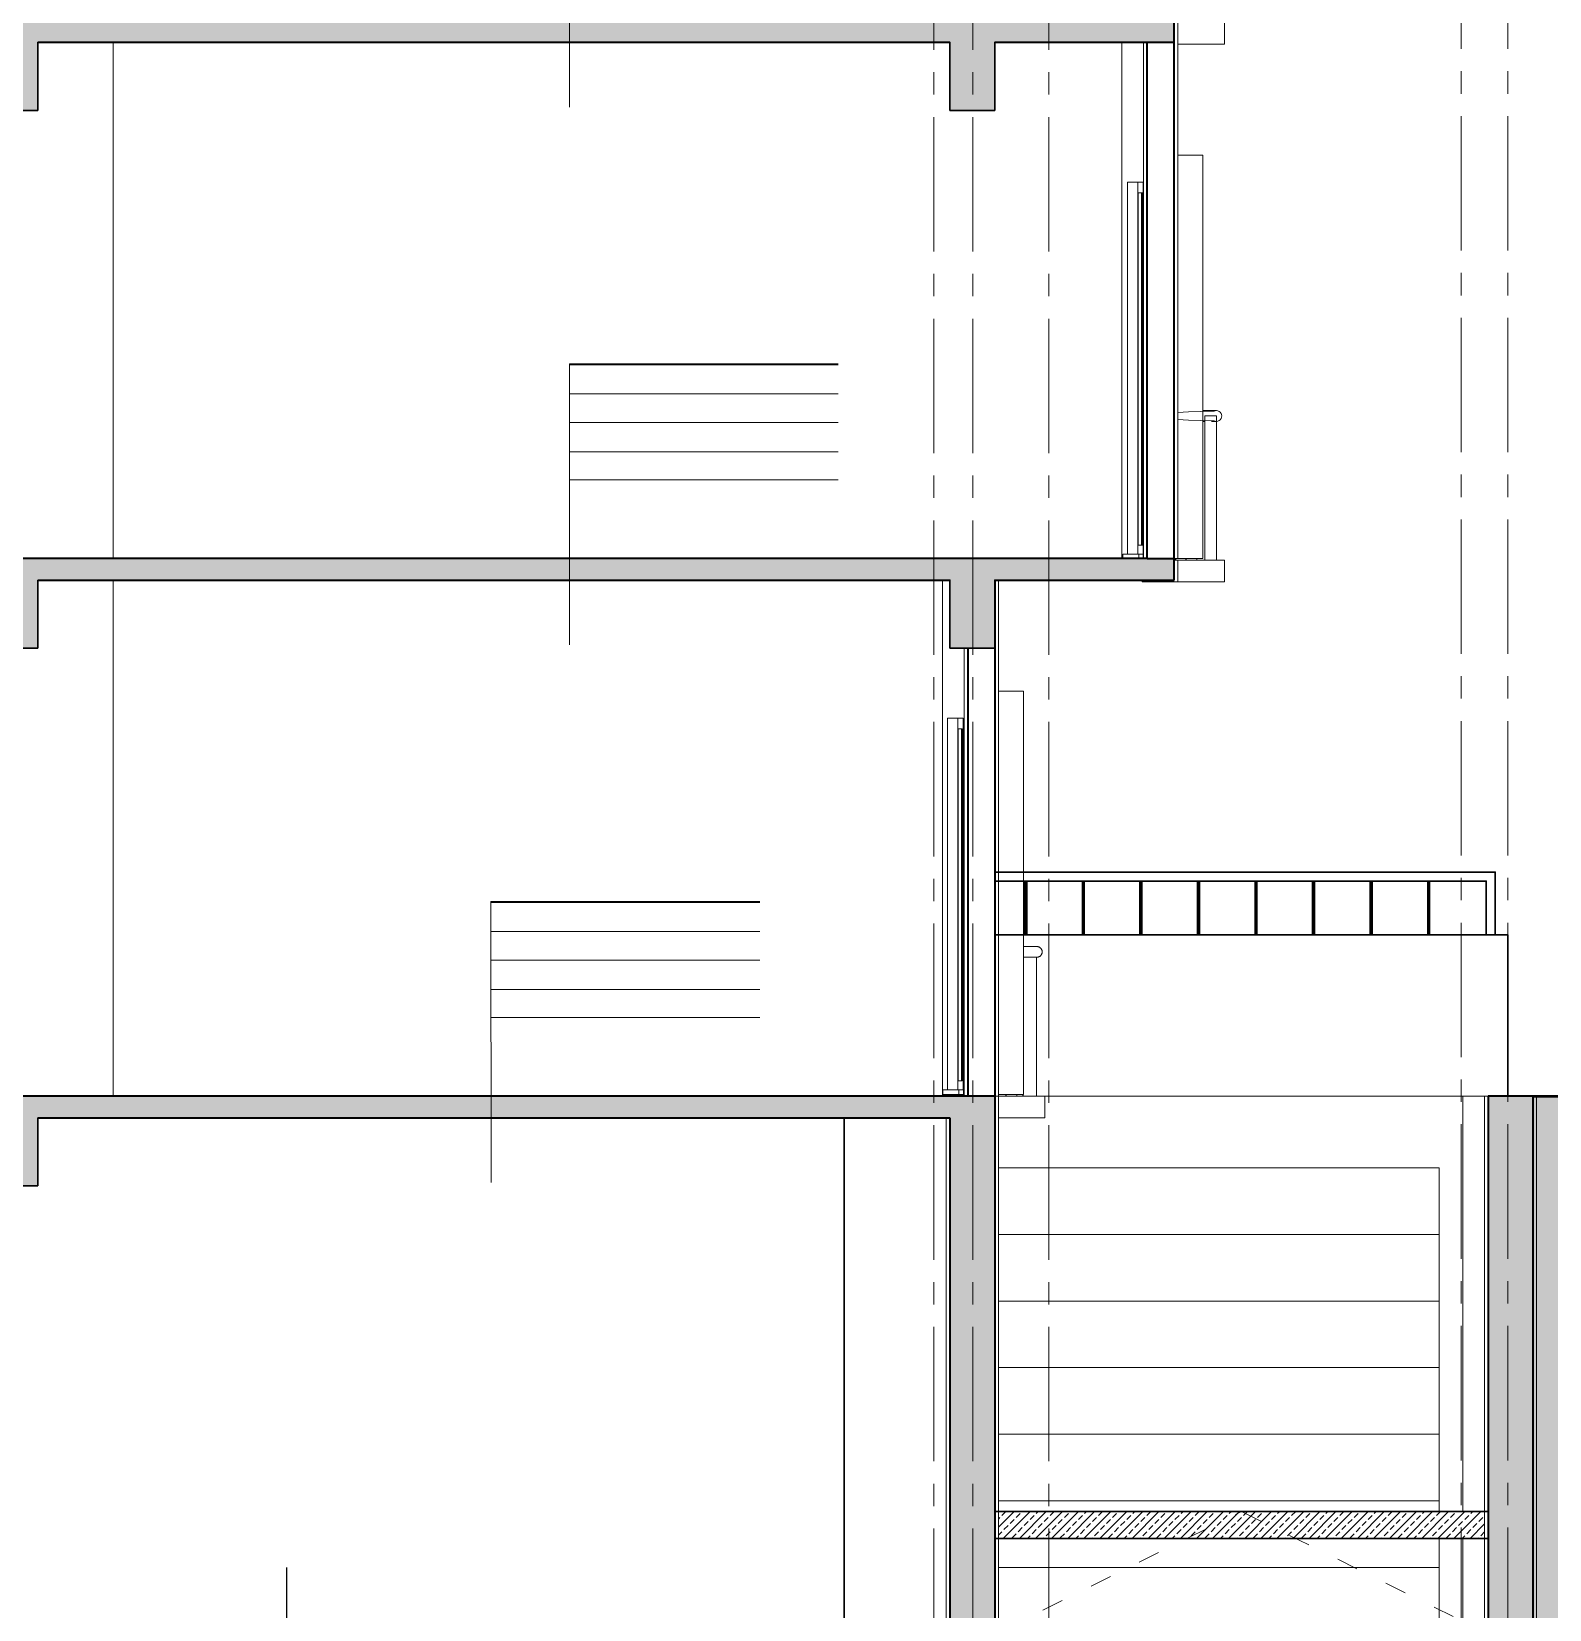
# Model space of a CAD drawing. Header units: millimetres. Extents: x 1373 to 40779, y 1939 to 6439.
# Drawn here: x 21439 to 22286, y 3289 to 4170 of the extents above; entities that cross this region are included whole.
import ezdxf

# ---------------------------------------------------------------- set-up
doc = ezdxf.new("R2010")
doc.units = ezdxf.units.MM
for name, pattern in [('ACAD_ISO03W100', [30, 12, -18]), ('DASHDOTX2', [50.8, 25.4, -12.7, 0, -12.7]), ('IMPORT-CENTER2', [112.5, 75, -12.5, 12.5, -12.5])]:
    doc.linetypes.add(name, pattern=pattern)
for name, color, linetype, lineweight in [('A-DETL', 6, 'Continuous', 30), ('A-DETL-GENF', 92, 'Continuous', 18), ('A-DOOR', 31, 'Continuous', 18), ('A-FLOR-FNSH', 192, 'Continuous', 35), ('A-GLAZ', 151, 'Continuous', 18), ('A-WALL', 20, 'Continuous', 9), ('A-WALL-FNSH', 113, 'Continuous', 18), ('Cizgi', 7, 'Continuous', 18), ('HESAPLAMALAR', 2, 'Continuous', 30), ('kest', 4, 'DASHDOTX2', 50), ('S-COLS', 52, 'Continuous', 9), ('S-GRID', 252, 'IMPORT-CENTER2', 5), ('YAZI', 2, 'Continuous', 18)]:
    doc.layers.add(name, color=color, linetype=linetype, lineweight=lineweight)
doc.layers.add('duv', color=50, linetype='Continuous')
doc.layers.add('Merdiven', color=7, linetype='Continuous')
pattern_1 = [(45, (-2026.8924, 6887.495), (-4.490128, 4.490128), []), (45, (-2022.402, 6887.495), (-4.490128, 4.490128), [3.175, -1.5875])]

# ---------------------------------------------------------------- blocks, each defined once
blk = doc.blocks.new('Tpl Variable Casement1 - _FRANSUZ-V3-Schnitt 0')
at = {"layer": 'A-GLAZ'}
for p, q in [((585.11, 625), (571.1, 625)), ((571.1, 625), (571.1, 400)), ((585.11, 400), (585.11, 625)), ((548.8, 610), (548.8, 402.5)), ((549.06, 407.5), (549.06, 604)), ((549.06, 604), (551.26, 604)), ((550.86, 604), (550.86, 407.5)), ((551.27, 603.01), (550.9, 603.01)), ((550.9, 603.01), (551.27, 602.77)), ((550.9, 603.01), (550.9, 409.29)), ((551.26, 604), (551.26, 407.5)), ((551.52, 407.5), (551.52, 604)), ((551.52, 604), (551.81, 604)), ((571.1, 481.55), (571.1, 477.52)), ((592.69, 482.53), (585.11, 482.53)), ((585.11, 476.53), (586.16, 476.53)), ((592.69, 479.53), (586.16, 479.53)), ((586.16, 479.53), (586.16, 399)), ((589.93, 476.53), (592.69, 476.53)), ((592.69, 399), (592.69, 479.53)), ((551.26, 407.5), (549.06, 407.5)), ((550.9, 409.29), (551.26, 409.53)), ((551.26, 409.29), (550.9, 409.29)), ((551.8, 407.5), (551.52, 407.5)), ((540.5, 402.5), (549.41, 402.5)), ((540.5, 400), (540.5, 402.5)), ((549.41, 402.5), (551.91, 402.5)), ((549.41, 402.5), (549.41, 400)), ((551.91, 402.5), (551.91, 400)), ((571.1, 400), (585.11, 400)), ((597.13, 399), (571.1, 399)), ((571.1, 399), (571.1, 387)), ((575.66, 400), (575.66, 399)), ((575.73, 399), (575.73, 400)), ((581.72, 399), (581.72, 400)), ((586.16, 399), (592.69, 399)), ((597.13, 387), (597.13, 399)), ((571.1, 387), (597.13, 387))]:
    blk.add_line(p, q, dxfattribs=at)
at = {"layer": 'A-GLAZ', "flags": 128}
for points in [[(591.35, 482.21), (583.98, 482.03), (577.2, 481.8), (571.1, 481.55)], [(571.1, 477.52), (577.2, 477.26), (583.98, 477.03), (591.35, 476.85)], [(595.69, 479.53), (595.6, 480.29), (595.31, 480.99), (594.86, 481.6), (594.27, 482.08), (593.57, 482.4), (592.82, 482.53), (592.06, 482.47), (591.35, 482.21)], [(591.35, 476.85), (592.06, 476.6), (592.82, 476.53), (593.57, 476.66), (594.27, 476.98), (594.86, 477.46), (595.31, 478.07), (595.6, 478.78), (595.69, 479.53)]]:
    blk.add_lwpolyline(points, dxfattribs=at)
blk = doc.blocks.new('Tpl Variable Casement1 - _FRANSUZ-V25-Schnitt 0')
at = {"layer": 'A-GLAZ'}
for p, q in [((485.02, 26), (471.01, 26)), ((471.01, 26), (471.01, -199)), ((485.02, -199), (485.02, 26)), ((448.42, 11), (448.42, -196.5)), ((448.68, -191.5), (448.68, 5)), ((448.68, 5), (450.89, 5)), ((450.48, 5), (450.48, -191.5)), ((450.89, 4.01), (450.52, 4.01)), ((450.52, 4.01), (450.89, 3.77)), ((450.52, 4.01), (450.52, -189.71)), ((450.89, 5), (450.89, -191.5)), ((451.14, -191.5), (451.14, 5)), ((451.14, 5), (451.44, 5)), ((492.37, -116.47), (485.02, -116.47)), ((485.02, -122.47), (492.37, -122.47)), ((492.37, -116.47), (489.61, -116.47)), ((489.61, -122.47), (492.37, -122.47)), ((492.37, -122.36), (492.37, -200)), ((450.89, -191.5), (448.68, -191.5)), ((450.52, -189.71), (450.89, -189.47)), ((450.89, -189.71), (450.52, -189.71)), ((451.42, -191.5), (451.14, -191.5)), ((440.12, -196.5), (449.03, -196.5)), ((440.12, -199), (440.12, -196.5)), ((449.03, -199), (440.12, -199)), ((449.03, -196.5), (451.53, -196.5)), ((449.03, -196.5), (449.03, -199)), ((451.53, -199), (449.03, -199)), ((451.53, -196.5), (451.53, -199)), ((471.01, -199), (485.02, -199)), ((497.03, -200), (471.01, -200)), ((471.01, -200), (471.01, -212)), ((475.28, -199), (475.28, -200)), ((475.35, -200), (475.35, -199)), ((481.34, -200), (481.34, -199)), ((484.74, -199), (484.74, -200)), ((484.81, -200), (484.81, -199)), ((497.03, -212), (497.03, -200)), ((471.01, -212), (497.03, -212))]:
    blk.add_line(p, q, dxfattribs=at)
for points, knots in [([(492.37, -116.47), (492.44, -116.47), (492.57, -116.47), (492.78, -116.49), (492.98, -116.52), (493.18, -116.57), (493.37, -116.63), (493.56, -116.7), (493.75, -116.78), (493.93, -116.87), (494.11, -116.97), (494.33, -117.13), (494.53, -117.3), (494.72, -117.49), (494.89, -117.69), (495.08, -117.96), (495.26, -118.32), (495.44, -118.81), (495.49, -119.21), (495.49, -119.47)], [0.5, 0.5, 0.5, 0.5, 0.5208333, 0.5416667, 0.5625, 0.5833333, 0.6041667, 0.625, 0.6458333, 0.6666667, 0.6875, 0.7083333, 0.75, 0.7708333, 0.7916667, 0.8333333, 0.875, 0.9166667, 1, 1, 1, 1]), ([(495.49, -119.47), (495.49, -119.73), (495.44, -120.12), (495.26, -120.62), (495.08, -120.97), (494.89, -121.25), (494.72, -121.45), (494.53, -121.64), (494.28, -121.86), (493.99, -122.04), (493.75, -122.16), (493.56, -122.24), (493.37, -122.31), (493.18, -122.37), (492.98, -122.41), (492.78, -122.45), (492.57, -122.46), (492.44, -122.47), (492.37, -122.47)], [0, 0, 0, 0, 0.0833333, 0.125, 0.1666667, 0.2083333, 0.2291667, 0.25, 0.2916667, 0.3333333, 0.3541667, 0.375, 0.3958333, 0.4166667, 0.4375, 0.4583333, 0.4791667, 0.5, 0.5, 0.5, 0.5])]:
    blk.add_open_spline(points, degree=3, knots=knots, dxfattribs=at)
blk = doc.blocks.new('STB Stütze - rechteckig - 35-70-2122864-Schnitt 0')
at = {"layer": 'S-COLS'}
blk.add_line((385.25, -212), (385.25, -500), dxfattribs=at)
blk = doc.blocks.new('Tpl Variable Casement1 - _FRANSUZ-V50-Schnitt 0')
at = {"layer": 'A-GLAZ'}
for p, q in [((585.11, 325), (571.1, 325)), ((571.1, 325), (571.1, 100)), ((585.11, 100), (585.11, 325)), ((548.8, 310), (548.8, 102.5)), ((549.06, 107.5), (549.06, 304)), ((549.06, 304), (551.26, 304)), ((550.86, 304), (550.86, 107.5)), ((551.27, 303.01), (550.9, 303.01)), ((550.9, 303.01), (551.27, 302.77)), ((550.9, 303.01), (550.9, 109.29)), ((551.26, 304), (551.26, 107.5)), ((551.52, 107.5), (551.52, 304)), ((551.52, 304), (551.81, 304)), ((571.1, 181.55), (571.1, 177.52)), ((592.69, 182.53), (585.11, 182.53)), ((585.11, 176.53), (586.16, 176.53)), ((592.69, 179.53), (586.16, 179.53)), ((586.16, 179.53), (586.16, 99)), ((589.93, 176.53), (592.69, 176.53)), ((592.69, 99), (592.69, 179.53)), ((551.26, 107.5), (549.06, 107.5)), ((550.9, 109.29), (551.26, 109.53)), ((551.26, 109.29), (550.9, 109.29)), ((551.8, 107.5), (551.52, 107.5)), ((540.5, 102.5), (549.41, 102.5)), ((540.5, 100), (540.5, 102.5)), ((549.41, 102.5), (551.91, 102.5)), ((549.41, 102.5), (549.41, 100)), ((551.91, 102.5), (551.91, 100)), ((569.1, 99), (571.1, 99)), ((571.1, 100), (585.11, 100)), ((597.13, 99), (571.1, 99)), ((571.1, 99), (571.1, 87)), ((575.66, 100), (575.66, 99)), ((575.73, 99), (575.73, 100)), ((581.72, 99), (581.72, 100)), ((586.16, 99), (592.69, 99)), ((597.13, 87), (597.13, 99)), ((560.59, 87), (560.59, 88)), ((571.1, 87), (560.59, 87)), ((571.1, 87), (597.13, 87))]:
    blk.add_line(p, q, dxfattribs=at)
at = {"layer": 'A-GLAZ', "flags": 128}
for points in [[(591.35, 182.21), (583.98, 182.03), (577.2, 181.8), (571.1, 181.55)], [(571.1, 177.52), (577.2, 177.26), (583.98, 177.03), (591.35, 176.85)], [(595.69, 179.53), (595.6, 180.29), (595.31, 180.99), (594.86, 181.6), (594.27, 182.08), (593.57, 182.4), (592.82, 182.53), (592.06, 182.47), (591.35, 182.21)], [(591.35, 176.85), (592.06, 176.6), (592.82, 176.53), (593.57, 176.66), (594.27, 176.98), (594.86, 177.46), (595.31, 178.07), (595.6, 178.78), (595.69, 179.53)]]:
    blk.add_lwpolyline(points, dxfattribs=at)
blk = doc.blocks.new('Tpl Variable Casement1 - _FRANSUZ-V51-Schnitt 0')
at = {"layer": 'A-GLAZ'}
for p, q in [((569.95, 100), (569.95, 99)), ((569.98, 99), (569.98, 100)), ((551.18, 87), (551.18, 88)), ((556.35, 87), (551.18, 87)), ((556.35, 88), (556.35, 87)), ((560.59, 87), (556.35, 87))]:
    blk.add_line(p, q, dxfattribs=at)
blk = doc.blocks.new('KOEWKOEW')
at = {"layer": 'YAZI', "linetype": 'Continuous', "lineweight": 0}
for p, q in [((28185.88, 4635.87), (28335.91, 4635.87)), ((28185.88, 4635.87), (28185.96, 4479.1)), ((28335.91, 4635.43), (28185.88, 4635.43)), ((28335.91, 4619.25), (28185.88, 4619.25)), ((28335.91, 4603.25), (28185.88, 4603.25)), ((28335.91, 4586.84), (28185.88, 4586.84)), ((28335.91, 4571.25), (28185.86, 4571.25))]:
    blk.add_line(p, q, dxfattribs=at)
blk = doc.blocks.new('A$C04896c70')
at = {"layer": 'Cizgi', "color": 1, "linetype": 'Continuous'}
for p, q in [((0, 115.45), (16.27, 115.45)), ((0, 93.21), (16.27, 93.21)), ((0, 70.95), (16.27, 70.95)), ((0, 49.9), (16.27, 49.9)), ((0, 29.99), (16.27, 29.99)), ((0, 9.14), (16.27, 9.14))]:
    blk.add_line(p, q, dxfattribs=at)
at = {"layer": 'duv', "color": 2}
blk.add_line((0, 9.14), (0, 226.3), dxfattribs=at)

msp = doc.modelspace()

# ---------------------------------------------------------------- hatches: boundary and pattern name
at = {"layer": 'A-DETL-GENF'}
h = msp.add_hatch(dxfattribs=at)
h.set_pattern_fill('ANSI33', color=153, style=0)
h.set_pattern_definition(pattern_1)
h.paths.add_polyline_path([(20426.03, 4125.76), (20451.03, 4125.76), (20451.03, 4163.76), (20977.31, 4163.76), (20977.31, 4125.76), (21002.31, 4125.76), (21002.31, 4175.76), (20426.03, 4175.76), (20274.56, 4175.76), (20274.56, 4163.76), (20426.03, 4163.76)])
h.paths.add_polyline_path([(21442.31, 4163.76), (21951.28, 4163.76), (21951.28, 4125.76), (21976.28, 4125.76), (21976.28, 4163.76), (22076.37, 4163.76), (22076.37, 4175.76), (21267.31, 4175.76), (21267.31, 4163.76), (21417.31, 4163.76), (21417.31, 4125.76), (21442.31, 4125.76)])
h = msp.add_hatch(dxfattribs=at)
h.set_pattern_fill('ANSI33', color=153, style=0)
h.set_pattern_definition(pattern_1)
h.paths.add_polyline_path([(21417.31, 3825.76), (21442.31, 3825.76), (21442.31, 3863.76), (21951.28, 3863.76), (21951.28, 3825.76), (21976.28, 3825.76), (21976.28, 3863.76), (22076.37, 3863.76), (22076.37, 3875.76), (21267.31, 3875.76), (21267.31, 3863.76), (21417.31, 3863.76)])
h.paths.add_polyline_path([(21002.31, 3875.76), (20426.03, 3875.76), (20274.56, 3875.76), (20274.56, 3863.76), (20426.03, 3863.76), (20426.03, 3825.76), (20451.03, 3825.76), (20451.03, 3863.76), (20977.31, 3863.76), (20977.31, 3825.76), (21002.31, 3825.76)])
h = msp.add_hatch(dxfattribs=at)
h.set_pattern_fill('ANSI33', color=153, style=0)
h.set_pattern_definition(pattern_1)
h.paths.add_polyline_path([(20451.04, 3275.76), (20451.04, 3563.76), (20977.31, 3563.76), (20977.31, 3525.76), (21002.31, 3525.76), (21002.31, 3575.76), (20451.04, 3575.76), (20426.03, 3575.76), (20426.04, 3275.76), (20376.04, 3275.76), (20376.04, 3215.76), (21976.55, 3215.76), (21976.55, 3245.76), (22262.58, 3245.76), (22276.56, 3245.76), (22276.56, 3275.76), (22276.56, 3575.76), (22251.54, 3575.76), (22251.54, 3275.76), (21976.28, 3275.76), (21976.28, 3575.76), (21951.25, 3575.76), (21267.31, 3575.76), (21267.31, 3563.76), (21417.31, 3563.76), (21417.31, 3525.76), (21442.31, 3525.76), (21442.31, 3563.76), (21951.25, 3563.76), (21951.25, 3275.76)])
h = msp.add_hatch(dxfattribs=at)
h.set_pattern_fill('ANSI33', color=153, style=0)
h.paths.add_polyline_path([(22006.42, 3329.07), (22006.42, 3344.07), (21978.28, 3344.07), (21978.28, 3329.07)])
h.paths.add_polyline_path([(22236.59, 3329.07), (22236.59, 3344.07), (22006.42, 3344.07), (22006.42, 3329.07)])
h.paths.add_polyline_path([(22249.54, 3329.07), (22249.54, 3344.07), (22236.59, 3344.07), (22236.59, 3329.07)])
at = {"layer": 'HESAPLAMALAR', "lineweight": 18, "true_color": 0xf7abae, "transparency": 33554579}
h = msp.add_hatch(dxfattribs=at)
h.set_pattern_fill('AR-CONC', color=241, scale=0.2)
h.paths.add_polyline_path([(19810.55, 3575.76), (19810.55, 2847.74), (22651.85, 2847.74), (22651.85, 3575.76), (22276.56, 3575.76), (22276.56, 3245.76), (21976.55, 3245.76), (21976.55, 3215.76), (20376.04, 3215.76), (20376.04, 3275.76), (20424.04, 3275.76), (20424.04, 3575.76)])

# ---------------------------------------------------------------- linework, layer by layer
at = {"layer": 'A-DETL'}
for p, q in [((21976.28, 3344.07), (22251.54, 3344.07)), ((21976.28, 3329.07), (22251.54, 3329.07))]:
    msp.add_line(p, q, dxfattribs=at)
for points in [[(21267.31, 4175.76), (21267.31, 4163.76), (21417.31, 4163.76), (21417.31, 4125.76), (21442.31, 4125.76), (21442.31, 4163.76)], [(22076.37, 4175.76), (22076.37, 4163.76), (21976.28, 4163.76), (21976.28, 4125.76), (21951.28, 4125.76), (21951.28, 4163.76), (21442.31, 4163.76)], [(21267.31, 3875.76), (21267.31, 3863.76), (21417.31, 3863.76), (21417.31, 3825.76), (21442.31, 3825.76), (21442.31, 3863.76)], [(22076.37, 3875.76), (21267.31, 3875.76)], [(22076.37, 3875.76), (22076.37, 3863.76), (21976.28, 3863.76), (21976.28, 3825.76), (21951.28, 3825.76), (21951.28, 3863.76), (21442.31, 3863.76)], [(20451.04, 3575.76), (20426.03, 3575.76), (20426.04, 3275.76), (20376.04, 3275.76), (20376.04, 3215.76), (21976.55, 3215.76), (21976.55, 3245.76), (22262.58, 3245.76), (22276.56, 3245.76), (22276.56, 3275.76), (22276.56, 3575.76), (22251.54, 3575.76), (22251.54, 3275.76), (21976.28, 3275.76), (21976.28, 3575.76), (21951.25, 3575.76)], [(21267.31, 3575.76), (21267.31, 3563.76), (21417.31, 3563.76), (21417.31, 3525.76), (21442.31, 3525.76), (21442.31, 3563.76)], [(21951.25, 3575.76), (21267.31, 3575.76)], [(21951.25, 3563.76), (21951.25, 3275.76), (20451.04, 3275.76), (20451.04, 3563.76)], [(21951.25, 3563.76), (21442.31, 3563.76)]]:
    msp.add_lwpolyline(points, dxfattribs=at)
at = {"layer": 'A-DOOR'}
for p, q in [((21978.28, 3498.62), (22224.31, 3498.62)), ((21978.28, 3461.47), (22224.31, 3461.47)), ((21978.28, 3424.33), (22224.31, 3424.33)), ((21978.28, 3387.19), (22224.31, 3387.19)), ((21978.28, 3350.05), (22224.31, 3350.05)), ((21978.28, 3312.9), (22224.31, 3312.9))]:
    msp.add_line(p, q, dxfattribs=at)
at = {"layer": 'A-FLOR-FNSH', "color": 250}
for p, q in [((21442.31, 4163.76), (21951.28, 4163.76)), ((21976.28, 4163.76), (22076.37, 4163.76)), ((22061.36, 3875.76), (21267.31, 3875.76)), ((22076.37, 3863.76), (22076.37, 3875.76)), ((21442.31, 3863.76), (21951.28, 3863.76)), ((21976.28, 3863.76), (22076.37, 3863.76)), ((21951.25, 3575.76), (21267.31, 3575.76)), ((21442.31, 3563.76), (21951.25, 3563.76))]:
    msp.add_line(p, q, dxfattribs=at)
at = {"layer": 'A-WALL', "lineweight": 35}
for p, q in [((22076.37, 3875.76), (22076.37, 5063.76)), ((22061.36, 3875.76), (22061.36, 4163.76)), ((22061.36, 3875.76), (22076.37, 3875.76)), ((21976.28, 3863.76), (21976.28, 3275.76)), ((21961.26, 3825.76), (21961.26, 3575.76)), ((21976.28, 3575.76), (21951.25, 3575.76)), ((22276.56, 3575.76), (22251.54, 3575.76)), ((22251.54, 3575.76), (22251.54, 3275.76)), ((22276.56, 3575.76), (22276.56, 3275.76)), ((21951.25, 3563.76), (21951.25, 3275.76))]:
    msp.add_line(p, q, dxfattribs=at)
at = {"layer": 'A-WALL'}
for p, q in [((21484.31, 3875.76), (21484.31, 4163.76)), ((22047.21, 3875.76), (22047.21, 4163.76)), ((22050.38, 3878.26), (22050.38, 4085.76)), ((22050.38, 4085.76), (22059.07, 4085.76)), ((22059.07, 4085.76), (22059.07, 3878.26)), ((21484.31, 3575.76), (21484.31, 3863.76)), ((21947.11, 3575.76), (21947.11, 3863.76)), ((21950, 3579.26), (21950, 3786.76)), ((21950, 3786.76), (21958.69, 3786.76)), ((21958.69, 3786.76), (21958.69, 3579.26)), ((22249.54, 3575.76), (22004.3, 3575.76)), ((22237.39, 3344.07), (22237.39, 3575.76)), ((21892.04, 3275.76), (21892.04, 3563.76)), ((21978.28, 3535.76), (22224.31, 3535.76)), ((22224.31, 3535.76), (22224.31, 3344.07)), ((22224.31, 3329.07), (22224.31, 3275.76)), ((22237.39, 3275.76), (22237.39, 3329.07))]:
    msp.add_line(p, q, dxfattribs=at)
at = {"layer": 'A-WALL-FNSH', "color": 7, "lineweight": 9}
for p, q in [((22078.37, 3875.76), (22078.37, 5063.76)), ((22059.36, 4163.76), (22059.36, 3875.76)), ((22076.37, 3875.76), (22078.37, 3875.76)), ((21978.28, 3275.76), (21978.28, 3863.76)), ((21959.26, 3825.76), (21959.26, 3575.76)), ((21976.28, 3575.76), (21978.28, 3575.76)), ((22249.54, 3575.76), (22249.54, 3275.76)), ((22251.54, 3575.76), (22249.54, 3575.76)), ((22278.56, 3575.76), (22276.56, 3575.76)), ((22278.56, 3275.76), (22278.56, 3575.76)), ((21949.25, 3563.76), (21949.25, 3275.76))]:
    msp.add_line(p, q, dxfattribs=at)
at = {"layer": 'HESAPLAMALAR', "color": 8}
for points in [[(22255.51, 3665.76), (22255.51, 3700.76), (21976.28, 3700.76)], [(22250.51, 3665.76), (22250.51, 3695.76), (21976.28, 3695.76)], [(22262.58, 3575.76), (22262.58, 3665.76), (21976.28, 3665.76)]]:
    msp.add_lwpolyline(points, dxfattribs=at)
at = {"layer": 'HESAPLAMALAR', "color": 8, "const_width": 2}
for points in [[(21993.56, 3665.76), (21993.56, 3695.76)], [(22025.68, 3665.76), (22025.68, 3695.76)], [(22057.79, 3665.76), (22057.79, 3695.76)], [(22089.91, 3665.76), (22089.91, 3695.76)], [(22122.03, 3665.76), (22122.03, 3695.76)], [(22154.15, 3665.76), (22154.15, 3695.76)], [(22186.27, 3665.76), (22186.27, 3695.76)], [(22218.39, 3665.76), (22218.39, 3695.76)]]:
    msp.add_lwpolyline(points, dxfattribs=at)
at = {"layer": 'HESAPLAMALAR', "color": 3, "linetype": 'ACAD_ISO03W100', "lineweight": 20}
msp.add_lwpolyline([(21976.28, 3275.76), (22113.91, 3344.07), (22251.54, 3275.76)], dxfattribs=at)
at = {"layer": 'kest', "color": 3, "linetype": 'ByBlock'}
msp.add_line((22276.56, 3575.76), (22656.69, 3575.76), dxfattribs=at)
at = {"layer": 'S-GRID', "lineweight": 18}
for p, q in [((21942.27, 2922.05), (21942.27, 5571.72)), ((21964.04, 2922.05), (21964.04, 5571.72)), ((22006.42, 2922.05), (22006.42, 5571.72)), ((22236.59, 2922.57), (22236.59, 5571.72)), ((22262.58, 2922.57), (22262.58, 5571.72))]:
    msp.add_line(p, q, dxfattribs=at)

# ---------------------------------------------------------------- block references
at = {"layer": 'A-GLAZ'}
for name in ['Tpl Variable Casement1 - _FRANSUZ-V3-Schnitt 0', 'Tpl Variable Casement1 - _FRANSUZ-V50-Schnitt 0', 'Tpl Variable Casement1 - _FRANSUZ-V51-Schnitt 0', 'Tpl Variable Casement1 - _FRANSUZ-V25-Schnitt 0']:
    msp.add_blockref(name, (21507.27, 3775.76), dxfattribs=at)
at = {"layer": 'HESAPLAMALAR', "linetype": 'ByBlock'}
for p in [(-6446.93, -351.57), (-6446.93, -651.57), (-6490.71, -951.57)]:
    msp.add_blockref('KOEWKOEW', p, dxfattribs=at)
at = {"layer": 'Merdiven'}
msp.add_blockref('A$C04896c70', (21581.3, 3086.52), dxfattribs=at)
at = {"layer": 'S-COLS'}
msp.add_blockref('STB Stütze - rechteckig - 35-70-2122864-Schnitt 0', (21507.27, 3775.76), dxfattribs=at)

doc.saveas('drawing.dxf')
